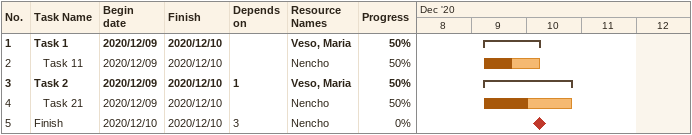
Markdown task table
| ID | Level | Task | Start | Finish | Predecessors | Resources | % complete |
|---|---|---|---|---|---|---|---|
| 1 | 1 | **Task 1** | 2020-12-09 | 2020-12-10 |  | Veso, Maria | 50 |
| 2 | 2 | Task 11 | 2020-12-09 | 2020-12-10 |  | Nencho | 50 |
| 3 | 1 | **Task 2** | 2020-12-09 | 2020-12-10 | 1 | Veso, Maria | 50 |
| 4 | 2 | Task 21 | 2020-12-09 | 2020-12-10 |  | Nencho | 50 |
| 5 | 1 | Finish (milestone) | 2020-12-10 | 2020-12-10 | 3 | Nencho | 0 |
